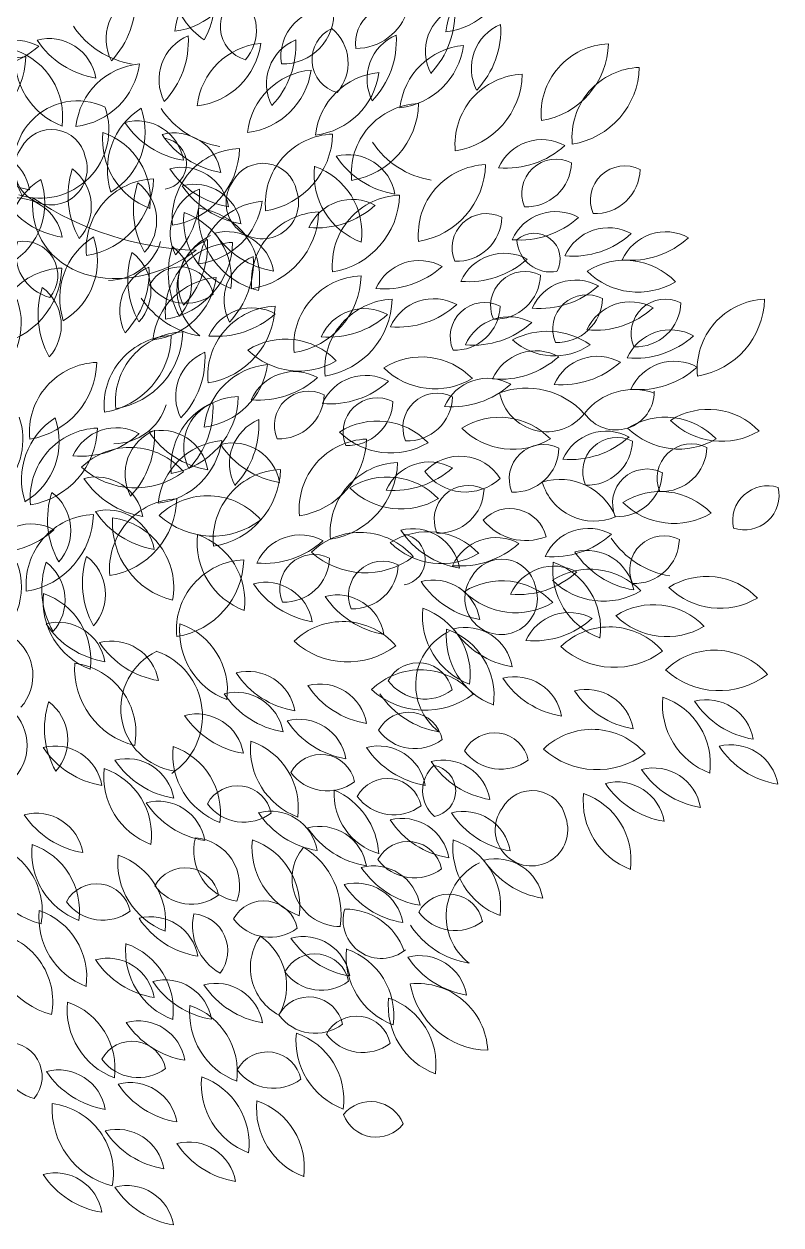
# Model space of a CAD drawing. Header units: millimetres. Extents: x -18002 to 19000, y -38859 to 21000.
# Drawn here: x -15901 to -15080, y 12671 to 13974 of the extents above; entities that cross this region are included whole.
import ezdxf

# ---------------------------------------------------------------- set-up
doc = ezdxf.new("R2010")
doc.units = ezdxf.units.MM
doc.layers.get('0').update_dxf_attribs({"lineweight": 25})
doc.layers.add('www.cadblocksfree.com', color=7, linetype='Continuous', lineweight=5)

# ---------------------------------------------------------------- blocks, each defined once
blk = doc.blocks.new('A$C76BB5F72')
at = {"color": 96, "true_color": 0x006600}
for centre, major_axis, start_param, end_param in [((1.7046, 0.7798), (0.0047, 0.1418), 0.970842, 2.596802), ((1.4865, 0.7401), (0.0053, 0.1613), 4.232715, 5.618114), ((1.2458, 0.5639), (0.0032, 0.096), -0.470463, 1.18477), ((1.1735, 0.7791), (0.0058, 0.1767), 3.087022, 3.910345), ((1.509, 0.4704), (0.0047, 0.1421), 0.123095, 1.497424), ((2.1093, 0.5952), (0.0053, 0.1613), 3.335141, 4.720539), ((2.295, 0.2173), (0.0017, 0.0522), 4.247877, 7.056899), ((2.3724, 0.3997), (0.0058, 0.1767), 3.087158, 3.91048), ((2.5607, 0.1763), (0.0032, 0.096), -0.470464, 1.184769), ((2.4779, 0.0727), (0.0047, 0.1421), -0.774521, 0.599808), ((2.2156, 0.187), (0.003, 0.0915), 3.135462, 4.719331), ((2.3783, 0.0787), (0.0032, 0.096), -0.470458, 1.184775), ((2.5051, 0.2977), (0.0049, 0.1474), 2.396283, 3.712234), ((2.3059, 0.2939), (0.0058, 0.1767), 3.087055, 3.910377), ((2.4016, 0.0757), (0.0023, 0.0693), -0.435297, 2.006851), ((1.609, 0.1258), (0.0053, 0.1613), 3.335141, 4.720539), ((2.3413, 0.14), (0.003, 0.0915), 3.135462, 4.719331), ((2.4892, 0.0346), (0.0032, 0.096), -0.470457, 1.184776), ((2.5602, 0.0669), (0.0023, 0.0693), -0.43527, 2.006878), ((2.4999, 0.1311), (0.003, 0.0915), 3.135462, 4.719331), ((2.7663, -0.006), (0.0047, 0.1418), 0.073278, 1.699238), ((2.5993, 0.1397), (0.0053, 0.1613), 3.335086, 4.720485), ((2.4169, 0.2498), (0.0058, 0.1767), 3.087158, 3.91048), ((2.3214, -0.0801), (0.005, 0.1511), -0.576037, 0.518837), ((2.5705, -0.0221), (0.0032, 0.096), -0.470458, 1.184775), ((2.3354, 0.1476), (0.0042, 0.1264), 2.441542, 3.784489), ((2.4982, 0.1931), (0.0058, 0.1767), 3.087055, 3.910377), ((2.298, -0.0645), (0.0032, 0.096), -0.470458, 1.184775), ((2.2256, 0.1507), (0.0058, 0.1767), 3.087023, 3.910345), ((2.4227, -0.0757), (0.0032, 0.096), -0.470458, 1.184775), ((2.3503, 0.1395), (0.0058, 0.1767), 3.087055, 3.910377), ((2.5782, -0.0855), (0.0032, 0.096), -0.470467, 1.184766), ((2.5059, 0.1297), (0.0058, 0.1767), 3.087158, 3.91048), ((2.2789, -0.2024), (0.0052, 0.1583), -0.799804, 0.381639), ((2.4959, -0.1733), (0.0042, 0.1263), -0.301418, 0.937344), ((2.3202, -0.0352), (0.0032, 0.0971), 1.794228, 4.078894), ((2.4602, -0.0514), (0.0025, 0.0772), 2.20666, 4.759066), ((2.6469, -0.2292), (0.0047, 0.1421), -0.774521, 0.599808), ((2.56, -0.245), (0.0047, 0.1421), -0.774502, 0.599827), ((2.674, -0.0042), (0.0049, 0.1474), 2.396283, 3.712234), ((1.6201, -0.2047), (0.0053, 0.1613), 3.335141, 4.720539), ((1.7108, -0.7849), (0.0048, 0.1474), 1.498638, 2.814589), ((1.5179, -0.9039), (0.0047, 0.1421), 4.611054, 5.985383), ((1.5711, -0.8293), (0.0048, 0.1474), 1.498642, 2.814593), ((1.3782, -0.9484), (0.0047, 0.1421), 4.611056, 5.985385), ((1.6945, -0.918), (0.0023, 0.0693), -1.332844, 1.109304), ((1.5335, -0.976), (0.0032, 0.096), -1.3681, 0.287133), ((1.6567, -0.7852), (0.0058, 0.1767), 2.189529, 3.012852), ((1.7072, -0.8309), (0.003, 0.0915), 2.237861, 3.82173), ((1.7086, -0.9806), (0.0034, 0.1027), 1.345076, 3.025226), ((1.6024, -1.0504), (0.0032, 0.0963), 4.408902, 6.244729), ((1.5998, -1.0048), (0.0048, 0.1474), 1.498637, 2.814588), ((1.407, -1.1239), (0.0047, 0.1421), 4.611054, 5.985383), ((1.5883, -1.0841), (0.0023, 0.0693), -1.332872, 1.109276), ((1.4093, -1.1163), (0.0023, 0.0693), -1.332875, 1.109274), ((1.601, -0.9969), (0.003, 0.0915), 2.237864, 3.821733), ((1.422, -1.0292), (0.003, 0.0915), 2.237867, 3.821736), ((1.5194, -1.2099), (0.0032, 0.096), -1.368019, 0.287213), ((1.6425, -1.0192), (0.0058, 0.1767), 2.189533, 3.012855), ((1.7141, -1.1321), (0.0036, 0.1107), 1.384502, 2.654631), ((1.5999, -1.1825), (0.0025, 0.0747), 4.088736, 6.233596), ((1.7449, -1.3086), (0.0048, 0.1474), 1.498621, 2.814572), ((1.552, -1.4277), (0.0047, 0.1421), 4.611056, 5.985385), ((1.5757, -1.5725), (0.0047, 0.1421), 4.611084, 5.985413), ((1.4509, -1.6402), (0.0032, 0.096), -1.368021, 0.287212), ((1.5741, -1.4495), (0.0058, 0.1767), 2.189533, 3.012855), ((1.7191, -1.4751), (0.0058, 0.1767), 2.189388, 3.01271), ((1.3253, -1.7282), (0.0032, 0.096), -1.36802, 0.287213), ((1.4484, -1.5375), (0.0058, 0.1767), 2.189529, 3.012851), ((1.4703, -1.7538), (0.0032, 0.096), -1.368098, 0.287135), ((1.5935, -1.5631), (0.0058, 0.1767), 2.189497, 3.012819)]:
    blk.add_ellipse(centre, major_axis=major_axis, ratio=1, start_param=start_param, end_param=end_param, dxfattribs=at)
at = {"color": 58, "true_color": 0x4d6600}
for centre, major_axis, start_param, end_param in [((1.5499, 0.8247), (0.0049, 0.1474), 3.293873, 4.609823), ((1.7089, 0.6632), (0.0047, 0.1421), 0.123063, 1.497392), ((1.3112, 0.7403), (0.0058, 0.1767), 3.984724, 4.808046), ((1.7289, 0.6875), (0.0023, 0.0693), 0.462325, 2.904473), ((2.0078, 0.654), (0.0025, 0.0747), -0.399213, 1.745646), ((1.9144, 0.6208), (0.0023, 0.0693), 0.462326, 2.904474), ((1.8266, 0.6138), (0.003, 0.0915), 4.033047, 5.616916), ((1.6316, 0.5803), (0.0032, 0.096), 0.427146, 2.082379), ((1.4182, 0.6579), (0.0058, 0.1767), 3.984667, 4.80799), ((1.8491, 0.572), (0.0032, 0.096), 0.427221, 2.082454), ((1.6357, 0.6496), (0.0058, 0.1767), 3.984673, 4.807996), ((2.0524, 0.5817), (0.0032, 0.096), 0.427146, 2.082378), ((1.839, 0.6593), (0.0058, 0.1767), 3.984718, 4.80804), ((1.7544, 0.5121), (0.0047, 0.1421), 0.123095, 1.497424), ((1.5954, 0.6737), (0.0048, 0.1474), 3.293839, 4.60979), ((2.1645, 0.5079), (0.0047, 0.1421), 0.123059, 1.497388), ((2.0055, 0.6695), (0.0049, 0.1474), 3.293873, 4.609823), ((2.2834, 0.6568), (0.0053, 0.1613), 3.335082, 4.720481), ((1.2718, 0.4844), (0.0047, 0.1418), 0.073281, 1.699241), ((1.1047, 0.6302), (0.0053, 0.1613), 3.335082, 4.720481), ((1.35, 0.632), (0.0048, 0.1474), 3.293858, 4.609808), ((1.697, 0.6196), (0.0049, 0.1474), 3.293872, 4.609823), ((1.856, 0.458), (0.0047, 0.1421), 0.123145, 1.497474), ((1.9935, 0.4529), (0.0047, 0.1421), 0.123058, 1.497388), ((1.8345, 0.6145), (0.0049, 0.1474), 3.293872, 4.609823), ((2.2763, 0.4494), (0.0047, 0.1418), 0.073281, 1.699241), ((2.513, 0.4634), (0.0047, 0.1418), 0.073223, 1.699183), ((2.346, 0.6091), (0.0053, 0.1613), 3.335082, 4.720481), ((1.3705, 0.4091), (0.0042, 0.1281), -0.420699, 2.130061), ((1.295, 0.4792), (0.0046, 0.139), 2.861645, 5.075292), ((1.5787, 0.3983), (0.0049, 0.1474), 0.601095, 1.917046), ((1.3654, 0.4748), (0.0047, 0.1421), 3.713487, 5.087816), ((2.0665, 0.3901), (0.0047, 0.1418), 0.073223, 1.699183), ((1.8995, 0.5358), (0.0053, 0.1613), 3.335082, 4.720481), ((2.3104, 0.3628), (0.0032, 0.096), -0.470458, 1.184775), ((2.238, 0.578), (0.0058, 0.1767), 3.087056, 3.910379), ((2.3387, 0.35), (0.0023, 0.0693), -0.435294, 2.006854), ((1.5285, 0.3453), (0.0058, 0.1767), 1.291907, 2.11523), ((1.3026, 0.3227), (0.0032, 0.096), 4.017564, 5.672797), ((1.5818, 0.3069), (0.0032, 0.096), -1.368021, 0.287212), ((1.705, 0.4977), (0.0058, 0.1767), 2.189528, 3.01285), ((2.202, 0.2665), (0.0047, 0.1418), 0.073281, 1.699241), ((2.035, 0.4122), (0.0053, 0.1613), 3.335119, 4.720518), ((2.2784, 0.4143), (0.003, 0.0915), 3.135462, 4.719331), ((2.4776, 0.3364), (0.0023, 0.0693), -0.435267, 2.006881), ((2.4174, 0.4007), (0.003, 0.0915), 3.135471, 4.71934), ((1.3757, 0.2542), (0.0048, 0.1474), 0.601064, 1.917015), ((1.1624, 0.3308), (0.0047, 0.1421), 3.713473, 5.087802), ((1.6607, 0.3175), (0.0058, 0.1767), 1.291906, 2.115229), ((1.4348, 0.2949), (0.0032, 0.096), 4.017562, 5.672795), ((1.9265, 0.2418), (0.0032, 0.096), -0.470463, 1.18477), ((2.028, 0.2049), (0.0047, 0.1418), 0.073281, 1.699241), ((1.8609, 0.3506), (0.0053, 0.1613), 3.335119, 4.720518), ((1.7766, 0.3098), (0.0053, 0.1613), 1.53995, 2.925349), ((1.5973, 0.1794), (0.0047, 0.1418), 4.56123, 6.18719), ((1.8542, 0.457), (0.0058, 0.1767), 3.087024, 3.910347), ((2.1979, 0.2399), (0.0023, 0.0693), -0.435308, 2.006841), ((2.1377, 0.3042), (0.003, 0.0915), 3.135462, 4.719331), ((2.328, 0.2595), (0.0023, 0.0684), 1.658817, 3.362874), ((2.234, 0.133), (0.0032, 0.096), -0.470463, 1.18477), ((1.5521, 0.1123), (0.0032, 0.096), 0.427146, 2.082378), ((1.3388, 0.1899), (0.0058, 0.1767), 3.984718, 4.80804), ((2.062, 0.1182), (0.0032, 0.096), -0.470458, 1.184775), ((1.9896, 0.3334), (0.0058, 0.1767), 3.087056, 3.910379), ((2.1616, 0.3482), (0.0058, 0.1767), 3.087023, 3.910345), ((1.6643, 0.0385), (0.0047, 0.1421), 0.123059, 1.497388), ((1.5053, 0.2), (0.0049, 0.1474), 3.293873, 4.609823), ((1.7831, 0.1873), (0.0053, 0.1613), 3.335082, 4.720481), ((1.7761, -0.02), (0.0047, 0.1418), 0.073281, 1.699241), ((2.0128, -0.006), (0.0047, 0.1418), 0.073223, 1.699183), ((1.8457, 0.1397), (0.0053, 0.1613), 3.335082, 4.720481), ((2.0915, 0.0409), (0.0032, 0.096), -0.470386, 1.184847), ((2.0192, 0.2561), (0.0058, 0.1767), 3.087158, 3.91048), ((2.1942, 0.06), (0.0023, 0.0693), -0.435267, 2.006881), ((2.134, 0.1243), (0.003, 0.0915), 3.135462, 4.719331), ((1.9515, 0.0208), (0.0032, 0.096), -0.470458, 1.184775), ((1.8792, 0.236), (0.0058, 0.1767), 3.087056, 3.910379), ((2.2432, 0.0044), (0.0032, 0.096), -0.470463, 1.18477), ((2.1709, 0.2196), (0.0058, 0.1767), 3.087021, 3.910344), ((1.5663, -0.0793), (0.0047, 0.1418), 0.073223, 1.699183), ((1.3992, 0.0664), (0.0053, 0.1613), 3.335082, 4.720481), ((2.0668, -0.1231), (0.0047, 0.1421), -0.774502, 0.599827), ((1.8101, -0.1067), (0.0032, 0.096), -0.470458, 1.184775), ((1.7377, 0.1086), (0.0058, 0.1767), 3.087056, 3.910379), ((1.9538, -0.1143), (0.0032, 0.096), -0.470389, 1.184844), ((2.094, 0.102), (0.0049, 0.1474), 2.396283, 3.712234), ((2.2009, -0.1202), (0.0032, 0.096), -0.470463, 1.18477), ((1.8384, -0.1194), (0.0023, 0.0693), -0.435294, 2.006854), ((1.8815, 0.1009), (0.0058, 0.1767), 3.087159, 3.910481), ((2.0983, -0.1236), (0.0023, 0.0693), -0.435269, 2.00688), ((2.1286, 0.095), (0.0058, 0.1767), 3.087023, 3.910345), ((1.7017, -0.203), (0.0047, 0.1418), 0.073281, 1.699241), ((1.5347, -0.0572), (0.0053, 0.1613), 3.335119, 4.720518), ((1.7782, -0.0551), (0.003, 0.0915), 3.135462, 4.719331), ((1.9773, -0.133), (0.0023, 0.0693), -0.435267, 2.006881), ((1.9171, -0.0687), (0.003, 0.0915), 3.135471, 4.71934), ((2.0381, -0.0593), (0.003, 0.0915), 3.135462, 4.719331), ((1.9771, -0.2528), (0.0047, 0.1421), -0.774548, 0.599781), ((2.2247, -0.2452), (0.0047, 0.1421), -0.774502, 0.599827), ((1.1212, -0.1476), (0.0046, 0.139), 2.861645, 5.075292), ((1.4049, -0.2285), (0.0049, 0.1474), 0.601095, 1.917046), ((1.1915, -0.1519), (0.0047, 0.1421), 3.713487, 5.087816), ((1.5631, -0.2182), (0.0032, 0.096), 0.427146, 2.082378), ((1.3498, -0.1405), (0.0058, 0.1767), 3.984718, 4.80804), ((2.0043, -0.0278), (0.0048, 0.1474), 2.396257, 3.712208), ((2.2518, -0.0202), (0.0048, 0.1474), 2.396257, 3.712208), ((2.4402, -0.2271), (0.0032, 0.096), -0.470458, 1.184775), ((2.3678, -0.0118), (0.0058, 0.1767), 3.087021, 3.910344), ((2.462, -0.2132), (0.0023, 0.0693), -0.435308, 2.006841), ((2.5872, -0.0199), (0.0049, 0.1474), 2.396283, 3.712234), ((1.6753, -0.2919), (0.0047, 0.1421), 0.123059, 1.497388), ((1.5163, -0.1304), (0.0049, 0.1474), 3.293873, 4.609823), ((1.7941, -0.1431), (0.0053, 0.1613), 3.335082, 4.720481), ((2.3135, -0.2274), (0.0023, 0.0693), -0.435267, 2.006881), ((2.2533, -0.1631), (0.003, 0.0915), 3.135467, 4.719336), ((2.4018, -0.1489), (0.003, 0.0915), 3.135463, 4.719332), ((2.6127, -0.226), (0.0023, 0.0693), -0.435294, 2.006854), ((2.5525, -0.1617), (0.003, 0.0915), 3.135462, 4.719331), ((2.0829, -0.2895), (0.0032, 0.096), -0.470458, 1.184775), ((2.1443, -0.2781), (0.0032, 0.0963), -0.976709, 0.859118), ((1.7871, -0.3504), (0.0047, 0.1418), 0.073281, 1.699241), ((2.0238, -0.3364), (0.0047, 0.1418), 0.073223, 1.699183), ((1.8568, -0.1907), (0.0053, 0.1613), 3.335082, 4.720481), ((1.9981, -0.366), (0.0047, 0.1421), -0.774548, 0.599781), ((2.0106, -0.0743), (0.0058, 0.1767), 3.087158, 3.91048), ((2.1559, -0.1515), (0.0034, 0.1027), 2.242707, 3.922857), ((2.3468, -0.3503), (0.004, 0.1215), -1.149106, 0.33147), ((2.5226, -0.277), (0.0023, 0.0693), -0.435297, 2.006851), ((2.4624, -0.2127), (0.003, 0.0915), 3.135467, 4.719336), ((1.408, -0.3198), (0.0032, 0.096), -1.368021, 0.287212), ((1.5311, -0.1291), (0.0058, 0.1767), 2.189528, 3.01285), ((2.1618, -0.3101), (0.0023, 0.0693), -0.435267, 2.006881), ((2.4162, -0.2037), (0.0036, 0.1094), 1.885162, 3.580434), ((2.5502, -0.3954), (0.0047, 0.1421), -0.774502, 0.599827), ((2.7672, -0.3127), (0.0023, 0.071), -0.266263, 1.811802), ((1.4869, -0.3093), (0.0058, 0.1767), 1.291906, 2.115229), ((1.261, -0.3319), (0.0032, 0.096), 4.017562, 5.672795), ((2.0253, -0.141), (0.0048, 0.1474), 2.396257, 3.712208), ((2.1016, -0.2459), (0.003, 0.0915), 3.135404, 4.719273), ((2.7201, -0.2611), (0.0023, 0.0699), 2.848948, 4.979749), ((1.4312, -0.3866), (0.0032, 0.096), -1.368019, 0.287213), ((1.5773, -0.4098), (0.0047, 0.1418), 0.073223, 1.699183), ((1.4103, -0.264), (0.0053, 0.1613), 3.335082, 4.720481), ((2.246, -0.3625), (0.0025, 0.0747), -1.296844, 0.848016), ((2.5774, -0.1704), (0.0048, 0.1474), 2.396254, 3.712205), ((1.2768, -0.4148), (0.0032, 0.096), -0.470458, 1.184775), ((1.4084, -0.4415), (0.0047, 0.1418), 0.07322, 1.69918), ((1.2414, -0.2957), (0.0053, 0.1613), 3.335148, 4.720547), ((1.5543, -0.1958), (0.0058, 0.1767), 2.189529, 3.012851), ((1.6027, -0.317), (0.0053, 0.1613), 1.53995, 2.925349), ((1.4235, -0.4474), (0.0047, 0.1418), 4.56123, 6.18719), ((2.2778, -0.2417), (0.0036, 0.1107), 2.282107, 3.552236), ((1.2044, -0.1996), (0.0058, 0.1767), 3.087159, 3.910481), ((1.8211, -0.4371), (0.0032, 0.096), -0.470458, 1.184775), ((1.9427, -0.4779), (0.0047, 0.1418), -0.824338, 0.801622), ((2.0799, -0.4767), (0.0047, 0.1421), -0.774521, 0.599808), ((2.4045, -0.4239), (0.0032, 0.096), -0.470458, 1.184775), ((2.3321, -0.2087), (0.0058, 0.1767), 3.087159, 3.910481), ((2.5571, -0.4122), (0.0023, 0.0693), -0.435267, 2.006881), ((1.76, -0.356), (0.0049, 0.1474), 1.498677, 2.814628), ((1.5671, -0.475), (0.0047, 0.1421), 4.611084, 5.985413), ((1.7487, -0.2219), (0.0058, 0.1767), 3.087056, 3.910379), ((2.1071, -0.2517), (0.0048, 0.1474), 2.396257, 3.712208), ((2.2173, -0.4425), (0.0032, 0.096), -0.470463, 1.18477), ((2.1449, -0.2272), (0.0058, 0.1767), 3.087021, 3.910344), ((2.4968, -0.3479), (0.003, 0.0915), 3.135399, 4.719268), ((1.8494, -0.4498), (0.0023, 0.0693), -0.435294, 2.006854), ((1.7892, -0.3856), (0.003, 0.0915), 3.135462, 4.719331), ((1.9525, -0.2564), (0.0053, 0.1613), 2.437516, 3.822915), ((1.9883, -0.4634), (0.0023, 0.0693), -0.435267, 2.006881), ((1.115, -0.446), (0.0047, 0.1421), 3.713487, 5.087816), ((1.7127, -0.5334), (0.0047, 0.1418), 0.073281, 1.699241), ((1.5457, -0.3876), (0.0053, 0.1613), 3.335119, 4.720518), ((1.9281, -0.3991), (0.003, 0.0915), 3.135471, 4.71934), ((2.3345, -0.5003), (0.0032, 0.096), -0.470464, 1.184769), ((2.4079, -0.5527), (0.0047, 0.1421), -0.774502, 0.599827), ((2.6434, -0.5672), (0.0047, 0.1421), -0.774502, 0.599827), ((1.7511, -0.5329), (0.0032, 0.096), -1.3681, 0.287132), ((2.2295, -0.5761), (0.0047, 0.1421), -0.7745, 0.599829), ((2.2622, -0.2851), (0.0058, 0.1767), 3.087159, 3.910481), ((2.4351, -0.3277), (0.0049, 0.1474), 2.396272, 3.712223), ((1.4484, -0.475), (0.0048, 0.1474), 1.498636, 2.814587), ((1.2556, -0.5941), (0.0047, 0.1421), 4.611054, 5.985383), ((1.8742, -0.3422), (0.0058, 0.1767), 2.189529, 3.012852), ((1.8961, -0.5585), (0.0032, 0.096), -1.36802, 0.287213), ((2.2567, -0.3511), (0.0048, 0.1474), 2.396257, 3.712208), ((2.6706, -0.3422), (0.0048, 0.1474), 2.396257, 3.712208), ((2.0193, -0.3678), (0.0058, 0.1767), 2.189529, 3.012851), ((2.5359, -0.6245), (0.0047, 0.1421), -0.774502, 0.599827), ((2.3658, -0.5941), (0.0032, 0.096), -0.470458, 1.184775), ((2.2935, -0.3788), (0.0058, 0.1767), 3.087027, 3.910349), ((2.5631, -0.3994), (0.0048, 0.1474), 2.396255, 3.712206), ((1.3315, -0.6139), (0.0032, 0.096), -1.368021, 0.287212), ((1.4546, -0.4232), (0.0058, 0.1767), 2.189528, 3.01285), ((1.7247, -0.5364), (0.0049, 0.1474), 1.498683, 2.814634), ((1.5318, -0.6554), (0.0047, 0.1421), 4.611084, 5.985413), ((1.9074, -0.6583), (0.0047, 0.1418), -0.824338, 0.801622), ((2.2642, -0.5472), (0.0048, 0.1474), 1.498621, 2.814572), ((2.0713, -0.6663), (0.0047, 0.1421), 4.611094, 5.985423), ((2.447, -0.6691), (0.0047, 0.1418), -0.824363, 0.801597), ((1.1845, -0.626), (0.0032, 0.096), 4.017562, 5.672795), ((1.4396, -0.652), (0.0032, 0.096), -1.36802, 0.287213), ((1.5627, -0.4613), (0.0058, 0.1767), 2.189533, 3.012855), ((1.9173, -0.4368), (0.0053, 0.1613), 2.437518, 3.822917), ((1.5864, -0.6924), (0.0042, 0.1281), 0.476817, 3.027576), ((1.4845, -0.7077), (0.0046, 0.139), 3.759268, 5.972914), ((2.4568, -0.4477), (0.0053, 0.1613), 2.437518, 3.822917), ((2.6593, -0.7163), (0.0047, 0.1418), -0.824373, 0.801587), ((1.5262, -0.6111), (0.0053, 0.1613), 1.53995, 2.925349), ((1.3469, -0.7415), (0.0047, 0.1418), 4.56123, 6.18719), ((1.7158, -0.7133), (0.0032, 0.096), -1.368022, 0.287211), ((1.839, -0.5226), (0.0058, 0.1767), 2.189529, 3.012851), ((2.0641, -0.756), (0.0047, 0.1418), -0.82434, 0.80162), ((2.6691, -0.4949), (0.0053, 0.1613), 2.437549, 3.822948), ((1.6918, -0.7556), (0.0032, 0.096), -1.368018, 0.287215), ((1.8609, -0.7389), (0.0032, 0.096), -1.368019, 0.287213), ((1.984, -0.5482), (0.0058, 0.1767), 2.189497, 3.012819), ((2.0739, -0.5345), (0.0053, 0.1613), 2.437521, 3.82292), ((1.815, -0.5649), (0.0058, 0.1767), 2.189527, 3.01285), ((2.6433, -0.7707), (0.0032, 0.096), -1.368019, 0.287213), ((1.6117, -0.7993), (0.0032, 0.096), -1.368021, 0.287212), ((1.7348, -0.6086), (0.0058, 0.1767), 2.189527, 3.01285), ((1.8189, -0.8102), (0.0032, 0.096), -1.368018, 0.287215), ((1.942, -0.6195), (0.0058, 0.1767), 2.189533, 3.012855), ((1.4706, -0.89), (0.0032, 0.096), -1.368021, 0.287212), ((1.287, -1.0003), (0.0032, 0.096), -1.368019, 0.287213), ((1.4102, -0.8095), (0.0058, 0.1767), 2.189533, 3.012855), ((1.3367, -0.9718), (0.0053, 0.1613), 1.53995, 2.925349), ((1.1575, -1.1022), (0.0047, 0.1418), 4.56123, 6.18719), ((1.4255, -0.9832), (0.0049, 0.1474), 1.498677, 2.814628), ((1.2327, -1.1022), (0.0047, 0.1421), 4.611083, 5.985412), ((1.4225, -1.3028), (0.0047, 0.1421), 4.611084, 5.985413), ((1.9602, -1.3649), (0.0049, 0.1474), 1.498679, 2.81463), ((1.7673, -1.484), (0.0047, 0.1421), 4.611056, 5.985385), ((1.9479, -1.297), (0.003, 0.0915), 2.237867, 3.821736), ((1.7549, -1.4567), (0.0023, 0.0693), -1.332875, 1.109274), ((1.7676, -1.3696), (0.003, 0.0915), 2.237862, 3.82173), ((1.6875, -1.6209), (0.0047, 0.1421), 4.611067, 5.985396), ((1.9637, -1.5589), (0.0023, 0.071), -1.163819, 0.914246), ((1.9746, -1.49), (0.0023, 0.0699), 1.951414, 4.082215)]:
    blk.add_ellipse(centre, major_axis=major_axis, ratio=1, start_param=start_param, end_param=end_param, dxfattribs=at)
at = {"color": 98, "true_color": 0x004700}
for centre, major_axis, ratio, start_param, end_param in [((2.0985, 0.8235), (0.0048, 0.1474), 1, 3.293839, 4.60979), ((2.2574, 0.6619), (0.0047, 0.1421), 1, 0.123091, 1.49742), ((1.8784, 0.6271), (0.0032, 0.0963), 1, -0.079082, 1.756746), ((1.7867, 0.7151), (0.0034, 0.1027), 1, 3.140285, 4.820436), ((1.9332, 0.7542), (0.0036, 0.1107), 1, 3.179686, 4.449815), ((2.1707, 0.6373), (0.0032, 0.096), 1, 0.427221, 2.082454), ((1.9573, 0.7149), (0.0058, 0.1767), 1, 3.984673, 4.807996), ((1.5096, 0.7864), (0.0058, 0.1767), 1, 2.189525, 3.012848), ((1.3131, 0.5674), (0.0032, 0.096), 1, -1.36802, 0.287213), ((1.4363, 0.7581), (0.0058, 0.1767), 1, 2.189529, 3.012851), ((1.3915, 0.6244), (0.0049, 0.1474), 1, 1.498677, 2.814628), ((1.1986, 0.5053), (0.0047, 0.1421), 1, 4.611083, 5.985412), ((1.687, 0.6198), (0.0058, 0.1767), 1, 2.189525, 3.012848), ((1.4905, 0.4009), (0.0032, 0.096), 1, -1.36802, 0.287213), ((1.6137, 0.5916), (0.0058, 0.1767), 1, 2.189529, 3.012851), ((1.3183, 0.41), (0.0023, 0.0693), 1, -1.332882, 1.109267), ((1.5689, 0.4578), (0.0049, 0.1474), 1, 1.498677, 2.814628), ((1.376, 0.3388), (0.0047, 0.1421), 1, 4.611083, 5.985412), ((1.5658, 0.3765), (0.0032, 0.096), 1, -1.368021, 0.287212), ((1.689, 0.5672), (0.0058, 0.1767), 1, 2.189529, 3.012851), ((1.8925, 0.3285), (0.0047, 0.1418), 1, 0.073281, 1.699241), ((1.7255, 0.4742), (0.0053, 0.1613), 1, 3.335082, 4.720481), ((1.179, 0.341), (0.0032, 0.096), 1, -1.36802, 0.287213), ((1.3169, 0.4001), (-0.0731, 0.0066), 1, -0.533206, 3.564936), ((1.539, 0.41), (0.0017, 0.0522), 1, 3.350521, 6.159543), ((1.7042, 0.2992), (0.0047, 0.1418), 1, 0.073278, 1.699238), ((1.5372, 0.445), (0.0053, 0.1613), 1, 3.335119, 4.720518), ((2.1148, 0.5514), (0.0058, 0.1767), 1, 2.189525, 3.012848), ((1.3022, 0.5318), (0.0058, 0.1767), 1, 2.189497, 3.012819), ((1.7461, 0.3416), (0.0023, 0.0693), 1, -1.332882, 1.109267), ((1.9183, 0.3324), (0.0032, 0.096), 1, -1.36802, 0.287213), ((2.0414, 0.5231), (0.0058, 0.1767), 1, 2.189529, 3.012851), ((1.9967, 0.3894), (0.0049, 0.1474), 1, 1.498677, 2.814628), ((1.8038, 0.2703), (0.0047, 0.1421), 1, 4.611083, 5.985412), ((1.5302, 0.2377), (0.0047, 0.1418), 1, 0.073281, 1.699241), ((1.3632, 0.3834), (0.0053, 0.1613), 1, 3.335119, 4.720518), ((1.6068, 0.2725), (0.0032, 0.096), 1, -1.36802, 0.287213), ((1.73, 0.4633), (0.0058, 0.1767), 1, 2.189497, 3.012819), ((1.7446, 0.3316), (-0.0731, 0.0066), 1, -0.533206, 3.564936), ((1.245, 0.2452), (0.0032, 0.096), 1, -1.36802, 0.287213), ((1.4918, 0.3662), (0.1925, 0.1128), 0.786152, 2.635397, 4.875076), ((1.6275, 0.8558), (0.3809, 0.4903), 1, 3.209092, 3.774785), ((1.6543, 0.2702), (0.0032, 0.096), 1, 0.427146, 2.082378), ((1.4409, 0.3478), (0.0058, 0.1767), 1, 3.984718, 4.80804), ((1.3681, 0.4359), (0.0058, 0.1767), 1, 2.189527, 3.01285), ((1.5982, 0.3541), (0.0048, 0.1474), 1, 3.293839, 4.60979), ((1.7572, 0.1925), (0.0047, 0.1421), 1, 0.123091, 1.49742), ((1.7329, 0.2959), (0.0048, 0.1474), 1, 1.498638, 2.814589), ((1.54, 0.1768), (0.0047, 0.1421), 1, 4.611055, 5.985384), ((1.8643, 0.1707), (0.0047, 0.1418), 1, 0.073281, 1.699241), ((1.6972, 0.3164), (0.0053, 0.1613), 1, 3.335119, 4.720518), ((1.6727, 0.1767), (0.0032, 0.096), 1, -1.36802, 0.287213), ((1.7959, 0.3674), (0.0058, 0.1767), 1, 2.189527, 3.01285), ((1.3375, 0.2283), (0.003, 0.0915), 1, 1.340306, 2.924175), ((1.2615, 0.1839), (0.0023, 0.0693), 1, 4.052715, 6.494864), ((1.4823, 0.1379), (0.0048, 0.1474), 1, 0.601065, 1.917016), ((1.2689, 0.2144), (0.0047, 0.1421), 1, 3.713473, 5.087802), ((1.4329, 0.2848), (0.0036, 0.1107), 1, 3.179686, 4.449815), ((1.6902, 0.1091), (0.0047, 0.1418), 1, 0.073281, 1.699241), ((1.5232, 0.2548), (0.0053, 0.1613), 1, 3.335141, 4.720539), ((1.6921, 0.1565), (0.0737, 0.0949), 1, 1.113272, 3.142095), ((1.6704, 0.1679), (0.0032, 0.096), 1, 0.427221, 2.082454), ((1.4571, 0.2455), (0.0058, 0.1767), 1, 3.984673, 4.807996), ((1.6492, 0.1765), (0.0058, 0.1767), 1, 1.291908, 2.11523), ((1.4233, 0.1539), (0.0032, 0.096), 1, 4.017595, 5.672827), ((1.7311, 0.1881), (0.0058, 0.1767), 1, 1.291907, 2.11523), ((1.5052, 0.1655), (0.0032, 0.096), 1, 4.017562, 5.672795), ((1.3444, 0.0572), (0.0047, 0.1418), 1, 0.07322, 1.69918), ((1.1774, 0.2029), (0.0053, 0.1613), 1, 3.335086, 4.720484), ((1.5775, 0.132), (0.0023, 0.0693), 1, -1.332875, 1.109274), ((1.4678, 0.1057), (0.0058, 0.1767), 1, 1.29191, 2.115232), ((1.2419, 0.0831), (0.0032, 0.096), 1, 4.017564, 5.672796), ((1.5902, 0.2191), (0.003, 0.0915), 1, 2.237867, 3.821736), ((1.1147, 0.0878), (0.0047, 0.1421), 1, 3.713445, 5.087775), ((1.6469, 0.2361), (0.0058, 0.1767), 1, 2.189533, 3.012855), ((1.7242, 0.0224), (0.0032, 0.096), 1, -0.470462, 1.184771), ((1.6519, 0.2376), (0.0058, 0.1767), 1, 3.087055, 3.910377), ((1.5893, -0.072), (0.0047, 0.1418), 1, 0.073223, 1.699183), ((1.4223, 0.0737), (0.0053, 0.1613), 1, 3.335082, 4.720481), ((1.7915, -0.087), (0.0047, 0.1421), 1, -0.774548, 0.599781), ((1.6653, -0.0602), (0.0032, 0.096), 1, 0.427146, 2.082378), ((1.4519, 0.0174), (0.0058, 0.1767), 1, 3.984718, 4.80804), ((1.8187, 0.138), (0.0048, 0.1474), 1, 2.396255, 3.712206), ((1.4153, -0.1336), (0.0047, 0.1418), 1, 0.073278, 1.699238), ((1.2483, 0.0121), (0.0053, 0.1613), 1, 3.335082, 4.720481), ((1.6092, 0.0237), (0.0048, 0.1474), 1, 3.293839, 4.60979), ((1.7682, -0.1379), (0.0047, 0.1421), 1, 0.123091, 1.49742), ((1.4439, -0.0457), (0.0036, 0.1107), 1, 3.179686, 4.449815), ((1.6815, -0.1626), (0.0032, 0.096), 1, 0.427221, 2.082454), ((1.4681, -0.0849), (0.0058, 0.1767), 1, 3.984673, 4.807996), ((1.4493, -0.2203), (0.0032, 0.096), 1, -0.470458, 1.184775), ((1.4168, -0.2665), (0.0047, 0.1418), 1, 0.07322, 1.69918), ((1.2498, -0.1208), (0.0053, 0.1613), 1, 3.335082, 4.720481), ((1.377, -0.0051), (0.0058, 0.1767), 1, 3.087058, 3.91038), ((1.5395, -0.2254), (0.0032, 0.096), 1, -1.36802, 0.287213), ((1.6627, -0.0347), (0.0058, 0.1767), 1, 2.189529, 3.012851), ((1.4777, -0.3059), (0.0047, 0.1418), 1, -0.824373, 0.801587), ((1.6846, -0.251), (0.0032, 0.096), 1, -1.368018, 0.287215), ((1.8077, -0.0603), (0.0058, 0.1767), 1, 2.189527, 3.01285), ((1.4875, -0.0845), (0.0053, 0.1613), 1, 2.437542, 3.822941), ((1.6344, -0.4036), (0.0047, 0.1418), 1, -0.824342, 0.801618), ((1.6442, -0.1821), (0.0053, 0.1613), 1, 2.437516, 3.822915), ((2.0488, -0.4245), (0.0032, 0.096), 1, -1.368021, 0.287212), ((2.172, -0.2337), (0.0058, 0.1767), 1, 2.189529, 3.012851), ((2.0221, -0.3909), (0.0017, 0.0522), 1, 3.350521, 6.159543), ((2.5978, -0.2496), (0.0058, 0.1767), 1, 2.189525, 3.012848), ((1.5573, -0.4387), (0.0058, 0.1767), 1, 1.291907, 2.11523), ((1.3314, -0.4613), (0.0032, 0.096), 1, 4.017562, 5.672795), ((2.2291, -0.4594), (0.0023, 0.0693), 1, -1.332882, 1.109267), ((2.4013, -0.4686), (0.0032, 0.096), 1, -1.36802, 0.287213), ((2.5244, -0.2779), (0.0058, 0.1767), 1, 2.189529, 3.012851), ((1.4754, -0.4503), (0.0058, 0.1767), 1, 1.291908, 2.11523), ((1.2494, -0.4729), (0.0032, 0.096), 1, 4.017595, 5.672827), ((2.4797, -0.4116), (0.0049, 0.1474), 1, 1.498677, 2.814628), ((2.2868, -0.5307), (0.0047, 0.1421), 1, 4.611083, 5.985412), ((2.0898, -0.5284), (0.0032, 0.096), 1, -1.36802, 0.287213), ((2.213, -0.3377), (0.0058, 0.1767), 1, 2.189497, 3.012819), ((2.2277, -0.4693), (-0.0731, 0.0066), 1, -0.533206, 3.564936), ((2.216, -0.5051), (0.0048, 0.1474), 1, 1.498638, 2.814589), ((2.0231, -0.6241), (0.0047, 0.1421), 1, 4.611055, 5.985384), ((2.1557, -0.6243), (0.0032, 0.096), 1, -1.36802, 0.287213), ((2.2789, -0.4335), (0.0058, 0.1767), 1, 2.189527, 3.01285), ((2.1751, -0.6444), (0.0737, 0.0949), 1, 1.113272, 3.142095), ((2.0605, -0.669), (0.0023, 0.0693), 1, -1.332875, 1.109274), ((2.2554, -0.7242), (0.0032, 0.096), 1, -1.368019, 0.287213), ((2.3785, -0.5334), (0.0058, 0.1767), 1, 2.189527, 3.01285), ((2.0732, -0.5818), (0.003, 0.0915), 1, 2.237867, 3.821736), ((2.4004, -0.7498), (0.0032, 0.096), 1, -1.368018, 0.287215), ((1.4808, -0.7327), (0.0058, 0.1767), 1, 1.291907, 2.11523), ((1.2549, -0.7554), (0.0032, 0.096), 1, 4.017562, 5.672795), ((2.1299, -0.5649), (0.0058, 0.1767), 1, 2.189533, 3.012855), ((2.5236, -0.559), (0.0058, 0.1767), 1, 2.189529, 3.012851), ((2.7017, -0.6849), (0.0049, 0.1474), 1, 1.498683, 2.814634), ((2.5088, -0.8039), (0.0047, 0.1421), 1, 4.611084, 5.985413), ((2.7664, -0.58), (0.0058, 0.1767), 1, 2.189533, 3.012855), ((1.1729, -0.767), (0.0032, 0.096), 1, 4.017595, 5.672827), ((2.0408, -0.7693), (0.0023, 0.0693), 1, -1.332882, 1.109267), ((2.0535, -0.6822), (0.003, 0.0915), 1, 2.237867, 3.821736), ((2.2146, -0.8107), (0.0023, 0.0693), 1, -1.332926, 1.109223), ((2.412, -0.8764), (0.0047, 0.1418), 1, -0.82434, 0.80162), ((1.8682, -0.7741), (0.0049, 0.1474), 1, 1.498677, 2.814628), ((1.6753, -0.8931), (0.0047, 0.1421), 1, 4.611066, 5.985396), ((1.9797, -0.8642), (0.0032, 0.096), 1, -1.368019, 0.287213), ((2.1028, -0.6734), (0.0058, 0.1767), 1, 2.189497, 3.012819), ((2.4218, -0.6549), (0.0053, 0.1613), 1, 2.437518, 3.822917), ((2.6928, -0.8619), (0.0032, 0.096), 1, -1.3681, 0.287133), ((2.816, -0.6711), (0.0058, 0.1767), 1, 2.189388, 3.01271), ((2.1104, -0.8929), (0.0032, 0.096), 1, -1.368021, 0.287212), ((2.2335, -0.7021), (0.0058, 0.1767), 1, 2.189529, 3.012851), ((2.2273, -0.7236), (0.003, 0.0915), 1, 2.237867, 3.821736), ((2.1373, -0.8588), (0.0022, 0.0684), 1, 0.761192, 2.46525), ((2.0836, -0.8593), (0.0017, 0.0522), 1, 3.350521, 6.159543), ((2.5362, -0.9087), (0.0032, 0.096), 1, -1.368022, 0.287211), ((2.6593, -0.718), (0.0058, 0.1767), 1, 2.189525, 3.012848), ((1.9978, -0.9033), (0.0023, 0.0693), 1, -1.332865, 1.109284), ((2.4628, -0.937), (0.0032, 0.096), 1, -1.36802, 0.287213), ((2.586, -0.7462), (0.0058, 0.1767), 1, 2.189529, 3.012851), ((2.0162, -0.8649), (0.0042, 0.1264), 1, 1.543899, 2.886846), ((1.8295, -0.9959), (0.005, 0.1511), 1, -1.473645, -0.378771), ((2.0105, -0.8161), (0.003, 0.0915), 1, 2.237867, 3.821736), ((2.2906, -0.9278), (0.0023, 0.0693), 1, -1.332882, 1.109267), ((2.5413, -0.88), (0.0049, 0.1474), 1, 1.498677, 2.814628), ((2.3484, -0.999), (0.0047, 0.1421), 1, 4.611083, 5.985412), ((1.7611, -0.9962), (0.0032, 0.096), 1, -1.368019, 0.287213), ((2.1514, -0.9968), (0.0032, 0.096), 1, -1.36802, 0.287213), ((2.2892, -0.9377), (-0.0731, 0.0066), 1, -0.533206, 3.564936), ((1.8843, -0.8054), (0.0058, 0.1767), 1, 2.189529, 3.012851), ((2.0272, -1.0108), (0.0032, 0.096), 1, -1.368017, 0.287216), ((2.1504, -0.8201), (0.0058, 0.1767), 1, 2.189527, 3.01285), ((2.2745, -0.8061), (0.0058, 0.1767), 1, 2.189497, 3.012819), ((1.8605, -1.027), (0.0032, 0.096), 1, -1.3681, 0.287133), ((1.9836, -0.8363), (0.0058, 0.1767), 1, 2.189501, 3.012823), ((1.8711, -0.9737), (0.0049, 0.1474), 1, 1.498683, 2.814634), ((1.6782, -1.0927), (0.0047, 0.1421), 1, 4.611084, 5.985413), ((2.0394, -1.0309), (0.0023, 0.0693), 1, -1.332844, 1.109304), ((2.2775, -0.9735), (0.0048, 0.1474), 1, 1.498638, 2.814589), ((2.0846, -1.0925), (0.0047, 0.1421), 1, 4.611055, 5.985384), ((1.902, -1.0364), (0.0032, 0.0971), 1, 0.896609, 3.181275), ((1.7455, -1.1084), (0.0052, 0.1583), 1, 4.585773, 5.767216), ((2.2173, -1.0926), (0.0032, 0.096), 1, -1.36802, 0.287213), ((1.969, -1.1069), (0.0032, 0.096), 1, -1.368019, 0.287213), ((2.0922, -0.9161), (0.0058, 0.1767), 1, 2.189529, 3.012851), ((2.0521, -0.9438), (0.003, 0.0915), 1, 2.237861, 3.82173), ((2.2367, -1.1128), (0.0737, 0.0949), 1, 1.113272, 3.142095), ((2.3404, -0.9019), (0.0058, 0.1767), 1, 2.189527, 3.01285), ((1.9342, -1.1418), (0.0032, 0.096), 1, -1.3681, 0.287133), ((2.0573, -0.9511), (0.0058, 0.1767), 1, 2.189497, 3.012819), ((2.122, -1.1374), (0.0023, 0.0693), 1, -1.332875, 1.109274), ((1.7475, -1.151), (0.0023, 0.0693), 1, -1.332851, 1.109297), ((1.4401, -1.1167), (0.0049, 0.1474), 1, 1.498683, 2.814634), ((1.2472, -1.2358), (0.0047, 0.1421), 1, 4.611062, 5.985391), ((1.9853, -1.1209), (0.0025, 0.0772), 1, 1.308995, 3.861401), ((1.9123, -1.2248), (0.0041, 0.1263), 1, -1.199149, 0.039613), ((2.1347, -1.0502), (0.003, 0.0915), 1, 2.237867, 3.821736), ((1.7602, -1.0639), (0.003, 0.0915), 1, 2.237864, 3.821733), ((2.1914, -1.0333), (0.0058, 0.1767), 1, 2.189533, 3.012855), ((1.358, -1.1552), (0.0053, 0.1613), 1, 1.539902, 2.9253), ((1.1788, -1.2856), (0.0047, 0.1418), 1, 4.561231, 6.187191), ((1.83, -1.2165), (0.0036, 0.1094), 1, 0.987573, 2.682845), ((1.6722, -1.2538), (0.004, 0.1215), 1, 4.23647, 5.717045), ((1.8268, -1.2499), (0.0032, 0.096), 1, -1.36802, 0.287213), ((1.9499, -1.0591), (0.0058, 0.1767), 1, 2.189529, 3.012851), ((1.6154, -1.1838), (0.0049, 0.1474), 1, 1.498677, 2.814628), ((1.8513, -1.2583), (0.0023, 0.0693), 1, -1.332865, 1.109284), ((2.0615, -1.1946), (0.0049, 0.1474), 1, 1.498677, 2.814628), ((1.8686, -1.3136), (0.0047, 0.1421), 1, 4.611055, 5.985384), ((2.0633, -1.2885), (0.0032, 0.096), 1, -1.368019, 0.287213), ((1.4312, -1.2937), (0.0032, 0.096), 1, -1.368021, 0.287212), ((1.5544, -1.1029), (0.0058, 0.1767), 1, 2.189527, 3.01285), ((2.1864, -1.0978), (0.0058, 0.1767), 1, 2.189527, 3.01285), ((1.5472, -1.3376), (0.0032, 0.096), 1, -1.368099, 0.287134), ((1.864, -1.1712), (0.003, 0.0915), 1, 2.237867, 3.821736), ((1.6704, -1.1469), (0.0058, 0.1767), 1, 2.189527, 3.01285), ((1.6506, -1.3447), (0.0032, 0.096), 1, -1.3681, 0.287133), ((1.7738, -1.1539), (0.0058, 0.1767), 1, 2.189501, 3.012823), ((2.0589, -1.3909), (0.0047, 0.1418), 1, -1.48865, 0.13731), ((2.2031, -1.2226), (0.0053, 0.1613), 1, 1.773239, 3.158638), ((1.4973, -1.3019), (0.0048, 0.1474), 1, 1.498653, 2.814604), ((1.3044, -1.421), (0.0047, 0.1421), 1, 4.611095, 5.985424), ((1.8391, -1.3455), (0.0023, 0.0693), 1, -1.332875, 1.109274), ((2.1468, -1.2938), (0.0049, 0.1474), 1, 1.498678, 2.814629), ((1.9539, -1.4128), (0.0047, 0.1421), 1, 4.611078, 5.985407), ((1.9352, -1.3841), (0.0023, 0.0693), 1, -1.332844, 1.109304), ((1.4935, -1.4206), (0.0032, 0.096), 1, -1.368019, 0.287213), ((1.6166, -1.2298), (0.0058, 0.1767), 1, 2.189533, 3.012855), ((1.8518, -1.2583), (0.003, 0.0915), 1, 2.2378, 3.821668), ((1.3059, -1.393), (0.003, 0.0915), 1, 1.340223, 2.924092), ((1.2298, -1.4374), (0.0023, 0.0693), 1, 4.052802, 6.494951), ((1.481, -1.4351), (0.0023, 0.0693), 1, -1.332844, 1.109304), ((1.4937, -1.3479), (0.003, 0.0915), 1, 2.237861, 3.82173), ((1.3321, -1.5198), (0.0032, 0.096), 1, -1.3681, 0.287132), ((1.4553, -1.3291), (0.0058, 0.1767), 1, 2.189391, 3.012714), ((1.4772, -1.5454), (0.0032, 0.096), 1, -1.36802, 0.287213), ((1.6003, -1.3547), (0.0058, 0.1767), 1, 2.189529, 3.012851), ((1.7686, -1.4534), (0.0049, 0.1474), 1, 1.498683, 2.814634), ((1.4808, -1.5023), (0.0053, 0.1613), 1, 1.539943, 2.925342), ((1.3016, -1.6327), (0.0047, 0.1418), 1, 4.561268, 6.187228), ((1.8804, -1.5018), (0.0048, 0.1474), 1, 1.498653, 2.814604), ((1.596, -1.6658), (0.0032, 0.096), 1, -1.3681, 0.287133)]:
    blk.add_ellipse(centre, major_axis=major_axis, ratio=ratio, start_param=start_param, end_param=end_param, dxfattribs=at)
at = {"color": 66, "true_color": 0x638500}
for centre, major_axis, start_param, end_param in [((1.5245, 0.6627), (0.0032, 0.096), 0.427147, 2.08238), ((1.6411, 0.6805), (0.003, 0.0915), 4.033047, 5.616916), ((2.2635, 0.6033), (0.0032, 0.096), 0.427147, 2.08238), ((2.0502, 0.6809), (0.0058, 0.1767), 3.984724, 4.808046), ((2.4504, 0.511), (0.0047, 0.1418), 0.073281, 1.699241), ((2.3379, 0.2173), (0.0032, 0.096), -0.470385, 1.184848), ((2.2655, 0.4325), (0.0058, 0.1767), 3.087158, 3.91048), ((2.4447, 0.1845), (0.0032, 0.096), -0.470389, 1.184844), ((2.4884, 0.3915), (0.0058, 0.1767), 3.087158, 3.91048), ((1.7633, 0.1339), (0.0032, 0.096), 0.427147, 2.08238), ((1.5499, 0.2115), (0.0058, 0.1767), 3.984724, 4.808046), ((2.2758, 0.1227), (0.0023, 0.0693), -0.435267, 2.006881), ((1.9501, 0.0416), (0.0047, 0.1418), 0.073281, 1.699241), ((1.7743, -0.1965), (0.0032, 0.096), 0.427147, 2.08238), ((1.5609, -0.1189), (0.0058, 0.1767), 3.984724, 4.808046), ((1.9611, -0.2888), (0.0047, 0.1418), 0.073281, 1.699241), ((1.3255, -0.8644), (0.0032, 0.096), -1.368019, 0.287213), ((1.4487, -0.6737), (0.0058, 0.1767), 2.189533, 3.012855), ((1.5938, -0.6993), (0.0058, 0.1767), 2.189529, 3.012851), ((1.8633, -0.8547), (0.0023, 0.0693), -1.332875, 1.109274), ((1.876, -0.7676), (0.003, 0.0915), 2.237867, 3.821736)]:
    blk.add_ellipse(centre, major_axis=major_axis, ratio=1, start_param=start_param, end_param=end_param, dxfattribs=at)

msp = doc.modelspace()

# ---------------------------------------------------------------- block references
at = {"layer": 'www.cadblocksfree.com', "color": 55, "true_color": 0x9db536, "xscale": 536.0887061872047, "yscale": 536.0887061872047, "zscale": 536.0887061872047}
msp.add_blockref('A$C76BB5F72', (-16578.3, 13602.9), dxfattribs=at)

doc.saveas('drawing.dxf')
